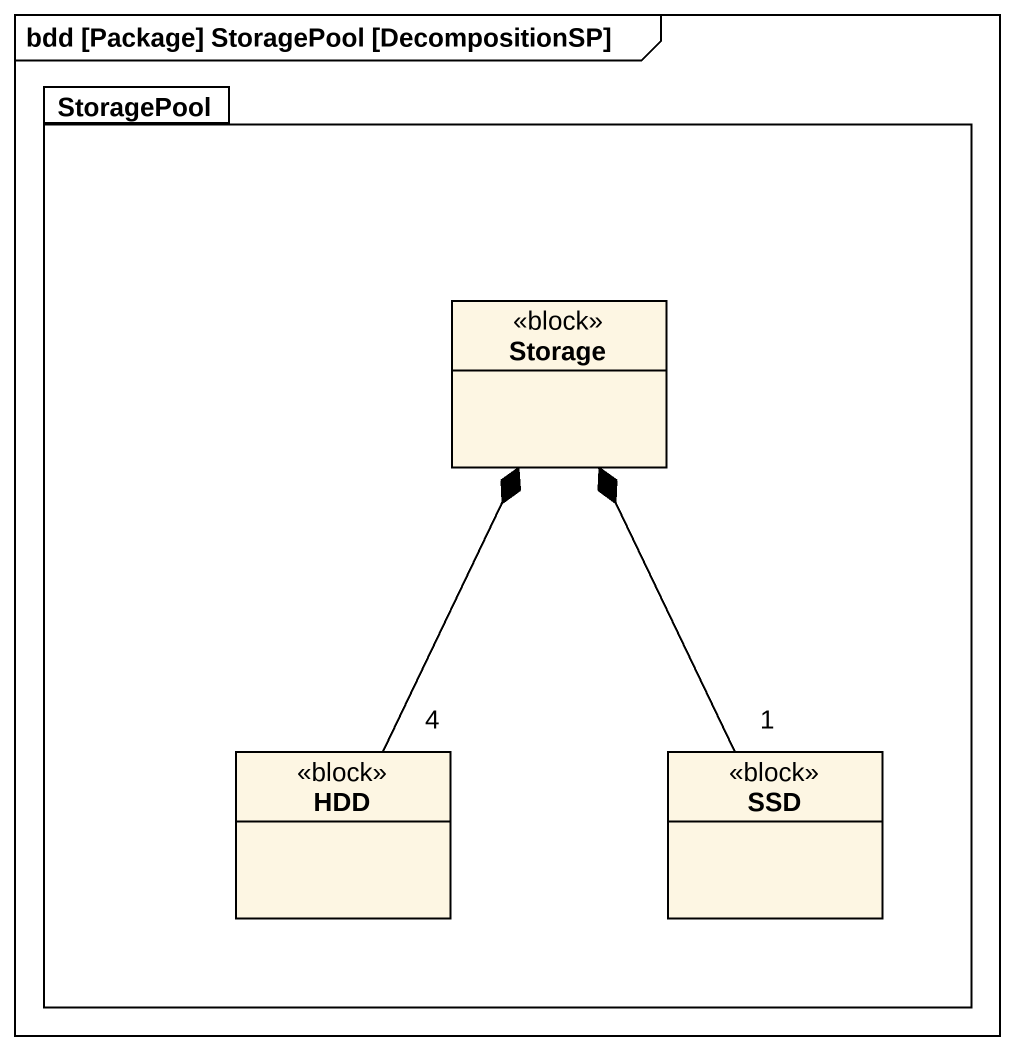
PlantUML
@startuml
mainframe bdd [Package] StoragePool [DecompositionSP]
hide circle
hide empty members
package StoragePool {
  class "Storage" as Storage_ <<block>>
  class HDD <<block>>
  class SSD <<block>>
}
HDD "4" -up-* Storage_
SSD "1" -up-* Storage_
@enduml
